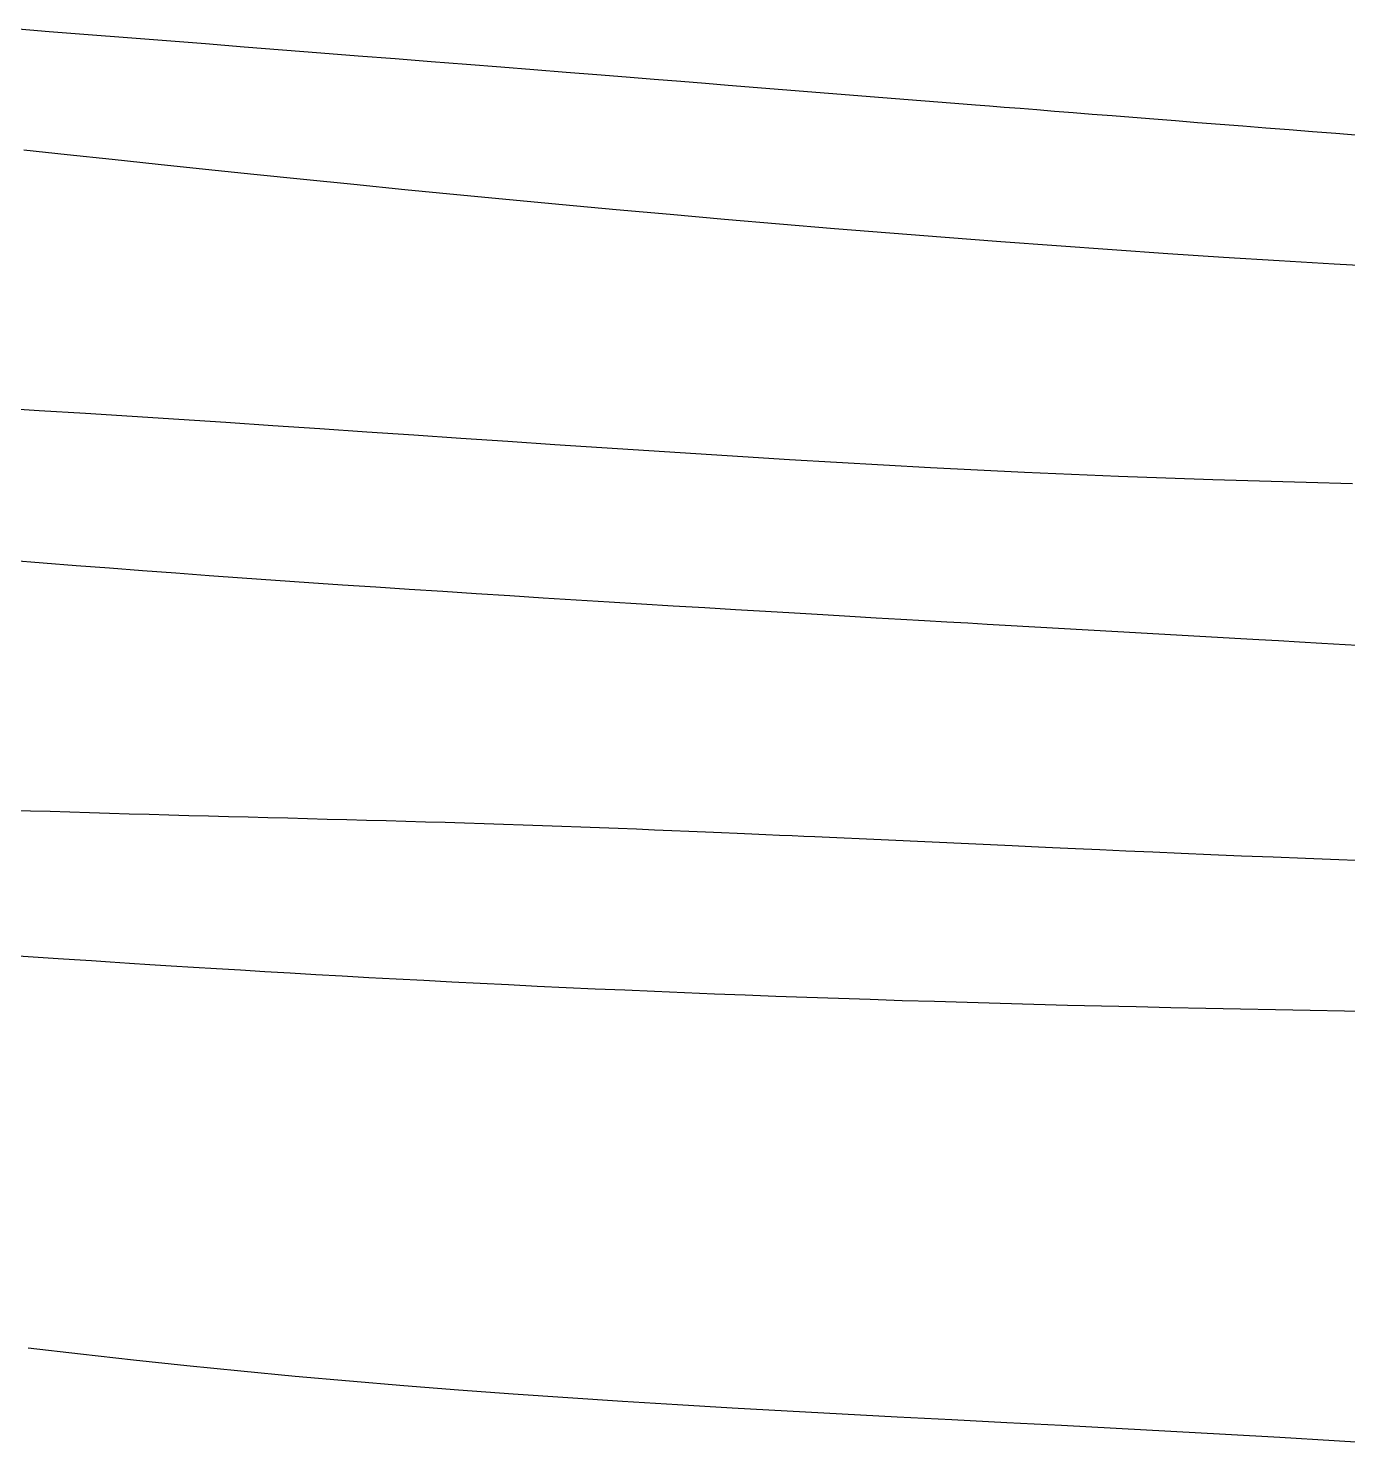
# Model space of a CAD drawing. Header units: millimetres. Extents: x -1769 to -890, y 59 to 562.
# Drawn here: x -1549.3 to -1329.5, y 285.3 to 521.2 of the extents above; entities that cross this region are included whole.
import ezdxf

# ---------------------------------------------------------------- set-up
doc = ezdxf.new("R2010")
doc.units = ezdxf.units.MM

msp = doc.modelspace()

# ---------------------------------------------------------------- linework, layer by layer
at = {"flags": 128}
for points in [[(-1552.30982, 521.150377), (-1545.836119, 520.64274), (-1539.334887, 520.133106), (-1532.818441, 519.62165), (-1526.303243, 519.10955), (-1519.80679, 518.598239), (-1513.346578, 518.089152), (-1506.940104, 517.583717), (-1500.604866, 517.083369), (-1494.358359, 516.58954), (-1488.21808, 516.103661), (-1482.201527, 515.627166), (-1476.326196, 515.161487), (-1470.609583, 514.708055), (-1465.069186, 514.268303), (-1459.722501, 513.843663), (-1454.587026, 513.435568), (-1449.680255, 513.045449), (-1445.019688, 512.67474), (-1440.622819, 512.324872), (-1436.507148, 511.997278), (-1432.690167, 511.693389), (-1406.943625, 509.643279), (-1393.583424, 508.579433), (-1391.480963, 508.412023), (-1389.188719, 508.229528), (-1386.717311, 508.032822), (-1384.077361, 507.822777), (-1381.279487, 507.600266), (-1378.334309, 507.366162), (-1375.252449, 507.121338), (-1372.044525, 506.866668), (-1368.721158, 506.603025), (-1365.292969, 506.33128), (-1361.770575, 506.052307), (-1358.164597, 505.76698), (-1354.485657, 505.476171), (-1350.744373, 505.180753), (-1346.951366, 504.881599), (-1343.117255, 504.579582), (-1339.252659, 504.275575), (-1335.368201, 503.970452), (-1331.474499, 503.665084), (-1327.582174, 503.360346)], [(-1322.552519, 481.330633), (-1331.718947, 481.846539), (-1340.926468, 482.395124), (-1350.166187, 482.974722), (-1359.429209, 483.583665), (-1368.706636, 484.220286), (-1377.989576, 484.882915), (-1387.269131, 485.569888), (-1396.536406, 486.279535), (-1405.782506, 487.010189), (-1414.998534, 487.760183), (-1424.175596, 488.527849), (-1433.304796, 489.311521), (-1442.377238, 490.10953), (-1451.384026, 490.920208), (-1460.316265, 491.741887), (-1469.165061, 492.572902), (-1477.920483, 493.411419), (-1486.568482, 494.25494), (-1495.09397, 495.100802), (-1503.481864, 495.946342), (-1511.717079, 496.788899), (-1519.78453, 497.625808), (-1527.669131, 498.454408), (-1535.3558, 499.272035), (-1542.829451, 500.076025), (-1550.074998, 500.863718)], [(-1555.139713, 457.957926), (-1547.509767, 457.483006), (-1539.801665, 456.997718), (-1532.03499, 456.502791), (-1524.229324, 455.998958), (-1516.404253, 455.486949), (-1508.57609, 454.967693), (-1500.748059, 454.442897), (-1492.920117, 453.914473), (-1485.092216, 453.384323), (-1477.264312, 452.854354), (-1469.43636, 452.326475), (-1461.608314, 451.802591), (-1453.780129, 451.28461), (-1445.951758, 450.774435), (-1438.123158, 450.273977), (-1430.294282, 449.785141), (-1422.465086, 449.309831), (-1414.635523, 448.849957), (-1406.805548, 448.407425), (-1398.975117, 447.98414), (-1391.144182, 447.58201), (-1383.312699, 447.202941), (-1375.480624, 446.848839), (-1367.64791, 446.521612), (-1359.814511, 446.223165), (-1351.983664, 445.954822), (-1344.171726, 445.715574), (-1336.398337, 445.503827), (-1328.683135, 445.317988)], [(-1325.782166, 418.19766), (-1329.880827, 418.423921), (-1333.79253, 418.641619), (-1337.504249, 418.849661), (-1341.002957, 419.046957), (-1344.275628, 419.232415), (-1347.309238, 419.404942), (-1367.765001, 420.570993), (-1386.581779, 421.643696), (-1389.543019, 421.812545), (-1392.772098, 421.99688), (-1396.254603, 422.196094), (-1399.976121, 422.409581), (-1403.922239, 422.636736), (-1408.078544, 422.876954), (-1412.430623, 423.129628), (-1416.964064, 423.394153), (-1421.664453, 423.669925), (-1426.517377, 423.956335), (-1431.508424, 424.252779), (-1436.623181, 424.558653), (-1441.847234, 424.873348), (-1447.166171, 425.196261), (-1452.56558, 425.526785), (-1458.031047, 425.864316), (-1463.548158, 426.208246), (-1469.102502, 426.557972), (-1474.679665, 426.912886), (-1480.265235, 427.272383), (-1485.847187, 427.636029), (-1491.423056, 428.004072), (-1496.992762, 428.376928), (-1502.55623, 428.755018), (-1508.113381, 429.13876), (-1513.664138, 429.528571), (-1519.208423, 429.924872), (-1524.746159, 430.32808), (-1530.277269, 430.738613), (-1535.801673, 431.156892), (-1541.319296, 431.583333), (-1546.83006, 432.018355), (-1552.333887, 432.462378)], [(-1552.177007, 390.875673), (-1548.951855, 390.768942), (-1545.694038, 390.663274), (-1542.41187, 390.559136), (-1539.11366, 390.45699), (-1535.807719, 390.357303), (-1532.501017, 390.260406), (-1529.195148, 390.166098), (-1525.890368, 390.074042), (-1522.586928, 389.983902), (-1519.285085, 389.895344), (-1515.98509, 389.808031), (-1512.687198, 389.721629), (-1509.391662, 389.635802), (-1506.098736, 389.550213), (-1502.808673, 389.464529), (-1499.521727, 389.378412), (-1496.238152, 389.291528), (-1492.958201, 389.203541), (-1489.682128, 389.114115), (-1486.410187, 389.022915), (-1483.14263, 388.929605), (-1479.879712, 388.83385), (-1476.621686, 388.735314), (-1473.368807, 388.633662), (-1470.121327, 388.528557), (-1466.88074, 388.419814), (-1463.653493, 388.307834), (-1460.447275, 388.19317), (-1457.269774, 388.076372), (-1454.128677, 387.957992), (-1451.031673, 387.838582), (-1447.986446, 387.718693), (-1445.000689, 387.598877), (-1442.082086, 387.479684), (-1439.238327, 387.361666), (-1436.477097, 387.245375), (-1433.806087, 387.131363), (-1431.232982, 387.02018), (-1428.765472, 386.912377), (-1426.411243, 386.808507), (-1424.177984, 386.709121), (-1422.073382, 386.61477), (-1420.105124, 386.526005), (-1418.280899, 386.443379), (-1405.981185, 385.88472), (-1385.413731, 384.950409), (-1382.177123, 384.80346), (-1378.648609, 384.643724), (-1374.844792, 384.47243), (-1370.782276, 384.290805), (-1366.477664, 384.100077), (-1361.947563, 383.901474), (-1357.208575, 383.696225), (-1352.277306, 383.485558), (-1347.170358, 383.270698), (-1341.904338, 383.052877), (-1336.495848, 382.833321), (-1330.961495, 382.613258), (-1325.31788, 382.393916)], [(-1324.356688, 357.255323), (-1330.011094, 357.354238), (-1335.735749, 357.458089), (-1341.511645, 357.56693), (-1347.319775, 357.680818), (-1353.141134, 357.79981), (-1358.956713, 357.923962), (-1364.747506, 358.053331), (-1370.494506, 358.187973), (-1376.182092, 358.327931), (-1381.808186, 358.473189), (-1387.374093, 358.623715), (-1392.881124, 358.779482), (-1398.330582, 358.940457), (-1403.723779, 359.106611), (-1409.062018, 359.277915), (-1414.34661, 359.454337), (-1419.57886, 359.635848), (-1424.760075, 359.822417), (-1429.891565, 360.014014), (-1434.974633, 360.210611), (-1440.010591, 360.412175), (-1445.000743, 360.618676), (-1449.946399, 360.830087), (-1454.848863, 361.046373), (-1459.709444, 361.267508), (-1464.52945, 361.49346), (-1469.310188, 361.7242), (-1474.052966, 361.959696), (-1478.75736, 362.199766), (-1483.41604, 362.443614), (-1488.019943, 362.690291), (-1492.560007, 362.938846), (-1497.027172, 363.188332), (-1501.412376, 363.4378), (-1505.706556, 363.686299), (-1509.900651, 363.93288), (-1513.985601, 364.176595), (-1517.952343, 364.416495), (-1521.791816, 364.651629), (-1525.494958, 364.88105), (-1529.052708, 365.103806), (-1532.456004, 365.318952), (-1535.695784, 365.525535), (-1538.762987, 365.722606), (-1541.648552, 365.909219), (-1544.343417, 366.084422), (-1546.83852, 366.247267), (-1563.650451, 367.347251)], [(-1549.358254, 301.260333), (-1540.633988, 300.244894), (-1531.803051, 299.259347), (-1522.886305, 298.309867), (-1513.904608, 297.402629), (-1504.878821, 296.543811), (-1495.82674, 295.737867), (-1486.753917, 294.982366), (-1477.662834, 294.273159), (-1468.555978, 293.606092), (-1459.435837, 292.977015), (-1450.304894, 292.381778), (-1441.165637, 291.816228), (-1432.02055, 291.276215), (-1422.87212, 290.757588), (-1413.722833, 290.256194), (-1404.575175, 289.767884), (-1395.431632, 289.288506), (-1386.294689, 288.813908), (-1377.166833, 288.33994), (-1368.050549, 287.86245), (-1358.948323, 287.377287), (-1349.862641, 286.8803), (-1340.79599, 286.367338), (-1331.750854, 285.834249), (-1322.729721, 285.276882)]]:
    msp.add_lwpolyline(points, dxfattribs=at)

doc.saveas('drawing.dxf')
